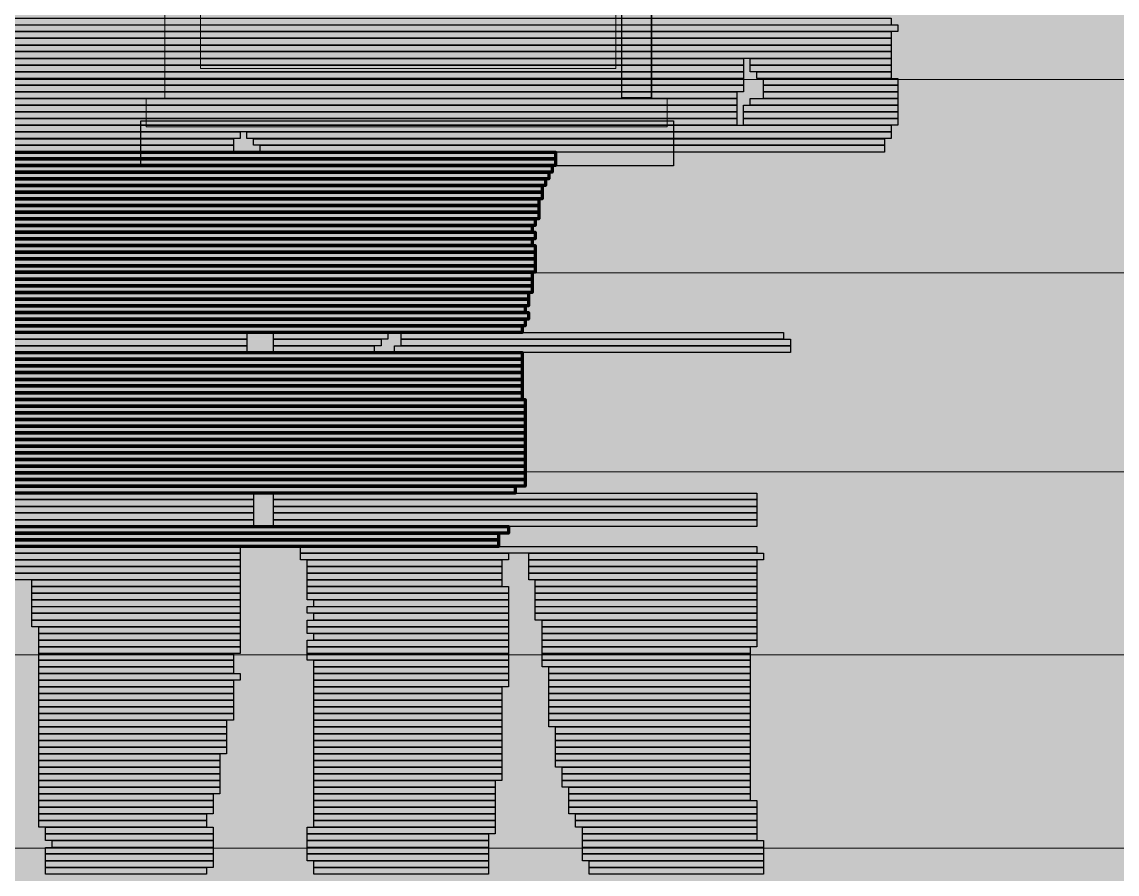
# Model space of a CAD drawing. Header units: millimetres. Extents: x 1 to 41669, y 1850 to 28527.
# Drawn here: x 20478 to 21505, y 9069 to 9869 of the extents above; entities that cross this region are included whole.
import ezdxf

# ---------------------------------------------------------------- set-up
doc = ezdxf.new("R2010")
doc.units = ezdxf.units.MM
doc.header["$LTSCALE"] = 50
for name, color, linetype in [('00_Wand_Bestand', 7, 'Continuous'), ('01_Daemmung_neu', 9, 'Continuous'), ('02_Grundstuecksgrenze', 8, 'Continuous'), ('05_Linien_stark', 7, 'Continuous'), ('06_Linien_fein', 3, 'Continuous')]:
    doc.layers.add(name, color=color, linetype=linetype)

msp = doc.modelspace()

# ---------------------------------------------------------------- hatches: boundary and pattern name
at = {"layer": '00_Wand_Bestand'}
for points in [[(19757, 9872), (21293, 9872), (21293, 9865.7), (19757, 9865.7)], [(19757, 9865.8), (21299.3, 9865.8), (21299.3, 9859.5), (19757, 9859.5)], [(19757, 9859.5), (21293, 9859.5), (21293, 9853.2), (19757, 9853.2)], [(19757, 9853.2), (21293, 9853.2), (21293, 9846.9), (19757, 9846.9)], [(19757, 9846.9), (21293, 9846.9), (21293, 9840.7), (19757, 9840.7)], [(19757, 9840.7), (21293, 9840.7), (21293, 9834.4), (19757, 9834.4)], [(19876.6, 9809.3), (21154.5, 9809.3), (21154.5, 9803.1), (19876.6, 9803.1)], [(21173.4, 9809.3), (21299.2, 9809.3), (21299.2, 9803.1), (21173.4, 9803.1)], [(19876.6, 9784.2), (21148.2, 9784.2), (21148.2, 9778), (19876.6, 9778)], [(21154.5, 9784.2), (21299.3, 9784.2), (21299.3, 9778), (21154.5, 9778)], [(19876.6, 9778), (21148.2, 9778), (21148.2, 9771.7), (19876.6, 9771.7)], [(21154.5, 9778), (21299.3, 9778), (21299.3, 9771.7), (21154.5, 9771.7)], [(19876.6, 9765.5), (20682.4, 9765.5), (20682.4, 9759.2), (19876.6, 9759.2)], [(19876.6, 9759.1), (20676.1, 9759.1), (20676.1, 9752.9), (19876.6, 9752.9)], [(20688.7, 9765.5), (21293, 9765.5), (21293, 9759.2), (20688.7, 9759.2)], [(20694.9, 9759.1), (21286.7, 9759.1), (21286.7, 9752.9), (20694.9, 9752.9)], [(19876.6, 9752.9), (20676.1, 9752.9), (20676.1, 9746.6), (19876.6, 9746.6)], [(20701.2, 9752.9), (21286.7, 9752.9), (21286.7, 9746.6), (20701.2, 9746.6)], [(19838.8, 9577.3), (20688.7, 9577.3), (20688.7, 9571), (19838.8, 9571)], [(20713.8, 9577.3), (20820.9, 9577.3), (20820.9, 9571), (20713.8, 9571)], [(20833.5, 9577.3), (21192.2, 9577.3), (21192.2, 9571), (20833.5, 9571)], [(19845.2, 9571), (20688.7, 9571), (20688.7, 9564.8), (19845.2, 9564.8)], [(19845.2, 9564.8), (20688.7, 9564.8), (20688.7, 9558.5), (19845.2, 9558.5)], [(20713.8, 9571), (20814.6, 9571), (20814.6, 9564.8), (20713.8, 9564.8)], [(20713.8, 9564.8), (20808.3, 9564.8), (20808.3, 9558.5), (20713.8, 9558.5)], [(20827.1, 9564.8), (21198.5, 9564.8), (21198.5, 9558.5), (20827.1, 9558.5)], [(20833.5, 9571), (21198.6, 9571), (21198.6, 9564.8), (20833.5, 9564.8)], [(20348.7, 9426.8), (20694.9, 9426.8), (20694.9, 9420.6), (20348.7, 9420.6)], [(20713.8, 9426.8), (21167.1, 9426.8), (21167.1, 9420.6), (20713.8, 9420.6)], [(19857.7, 9370.4), (20682.4, 9370.4), (20682.4, 9364.1), (19857.7, 9364.1)], [(20739, 9370.4), (20934.1, 9370.4), (20934.1, 9364.1), (20739, 9364.1)], [(20953.1, 9370.4), (21173.4, 9370.4), (21173.4, 9364.1), (20953.1, 9364.1)], [(20273.2, 9364.1), (20682.4, 9364.1), (20682.4, 9357.9), (20273.2, 9357.9)], [(20273.2, 9357.9), (20682.4, 9357.9), (20682.4, 9351.6), (20273.2, 9351.6)], [(20745.3, 9364.1), (20927.9, 9364.1), (20927.9, 9357.9), (20745.3, 9357.9)], [(20745.3, 9357.9), (20927.9, 9357.9), (20927.9, 9351.6), (20745.3, 9351.6)], [(20953.1, 9364.1), (21167.1, 9364.1), (21167.1, 9357.9), (20953.1, 9357.9)], [(20953.1, 9357.9), (21167.1, 9357.9), (21167.1, 9351.6), (20953.1, 9351.6)], [(20273.2, 9351.6), (20682.4, 9351.6), (20682.4, 9345.4), (20273.2, 9345.4)], [(20745.3, 9351.6), (20927.9, 9351.6), (20927.9, 9345.4), (20745.3, 9345.4)], [(20953.1, 9351.6), (21167.1, 9351.6), (21167.1, 9345.4), (20953.1, 9345.4)], [(20487.2, 9345.3), (20682.4, 9345.3), (20682.4, 9339.1), (20487.2, 9339.1)], [(20487.2, 9339.1), (20682.4, 9339.1), (20682.4, 9332.8), (20487.2, 9332.8)], [(20745.3, 9345.3), (20927.9, 9345.3), (20927.9, 9339.1), (20745.3, 9339.1)], [(20745.3, 9339.1), (20934.1, 9339.1), (20934.1, 9332.8), (20745.3, 9332.8)], [(20959.3, 9345.3), (21167.1, 9345.3), (21167.1, 9339.1), (20959.3, 9339.1)], [(20959.3, 9339.1), (21167.1, 9339.1), (21167.1, 9332.8), (20959.3, 9332.8)], [(20487.2, 9332.8), (20682.4, 9332.8), (20682.4, 9326.5), (20487.2, 9326.5)], [(20487.2, 9326.5), (20682.4, 9326.5), (20682.4, 9320.2), (20487.2, 9320.2)], [(20745.3, 9332.8), (20934.1, 9332.8), (20934.1, 9326.5), (20745.3, 9326.5)], [(20751.6, 9326.5), (20934.2, 9326.5), (20934.2, 9320.2), (20751.6, 9320.2)], [(20959.3, 9332.8), (21167.1, 9332.8), (21167.1, 9326.5), (20959.3, 9326.5)], [(20959.3, 9326.5), (21167.1, 9326.5), (21167.1, 9320.2), (20959.3, 9320.2)], [(20487.2, 9320.3), (20682.4, 9320.3), (20682.4, 9314), (20487.2, 9314)], [(20745.3, 9320.3), (20934.1, 9320.3), (20934.1, 9314), (20745.3, 9314)], [(20959.3, 9320.3), (21167.1, 9320.3), (21167.1, 9314), (20959.3, 9314)], [(20487.2, 9314), (20682.4, 9314), (20682.4, 9307.7), (20487.2, 9307.7)], [(20487.2, 9307.7), (20682.4, 9307.7), (20682.4, 9301.4), (20487.2, 9301.4)], [(20745.3, 9307.7), (20934.1, 9307.7), (20934.1, 9301.4), (20745.3, 9301.4)], [(20751.6, 9314), (20934.2, 9314), (20934.2, 9307.7), (20751.6, 9307.7)], [(20959.3, 9314), (21167.1, 9314), (21167.1, 9307.7), (20959.3, 9307.7)], [(20965.6, 9307.7), (21167.1, 9307.7), (21167.1, 9301.4), (20965.6, 9301.4)], [(20493.5, 9301.4), (20682.4, 9301.4), (20682.4, 9295.2), (20493.5, 9295.2)], [(20745.3, 9301.4), (20934.1, 9301.4), (20934.1, 9295.2), (20745.3, 9295.2)], [(20965.6, 9301.4), (21167.1, 9301.4), (21167.1, 9295.2), (20965.6, 9295.2)], [(20493.5, 9295.2), (20682.4, 9295.2), (20682.4, 9288.9), (20493.5, 9288.9)], [(20493.5, 9288.9), (20682.4, 9288.9), (20682.4, 9282.6), (20493.5, 9282.6)], [(20745.3, 9288.9), (20934.1, 9288.9), (20934.1, 9282.6), (20745.3, 9282.6)], [(20751.6, 9295.2), (20934.2, 9295.2), (20934.2, 9288.9), (20751.6, 9288.9)], [(20965.6, 9295.2), (21167.1, 9295.2), (21167.1, 9288.9), (20965.6, 9288.9)], [(20965.6, 9288.9), (21167.1, 9288.9), (21167.1, 9282.6), (20965.6, 9282.6)], [(20493.5, 9282.6), (20682.4, 9282.6), (20682.4, 9276.4), (20493.5, 9276.4)], [(20493.5, 9276.4), (20676.1, 9276.4), (20676.1, 9270.1), (20493.5, 9270.1)], [(20745.3, 9282.6), (20934.1, 9282.6), (20934.1, 9276.4), (20745.3, 9276.4)], [(20745.3, 9276.4), (20934.1, 9276.4), (20934.1, 9270.1), (20745.3, 9270.1)], [(20965.6, 9282.6), (21160.8, 9282.6), (21160.8, 9276.4), (20965.6, 9276.4)], [(20965.6, 9276.4), (21160.8, 9276.4), (21160.8, 9270.1), (20965.6, 9270.1)], [(20493.5, 9270.1), (20676.1, 9270.1), (20676.1, 9263.8), (20493.5, 9263.8)], [(20751.6, 9270.1), (20934.2, 9270.1), (20934.2, 9263.8), (20751.6, 9263.8)], [(20965.6, 9270.1), (21160.8, 9270.1), (21160.8, 9263.8), (20965.6, 9263.8)], [(20493.5, 9263.8), (20676.1, 9263.8), (20676.1, 9257.6), (20493.5, 9257.6)], [(20493.5, 9257.6), (20682.4, 9257.6), (20682.4, 9251.3), (20493.5, 9251.3)], [(20751.6, 9263.8), (20934.2, 9263.8), (20934.2, 9257.6), (20751.6, 9257.6)], [(20751.6, 9257.6), (20934.2, 9257.6), (20934.2, 9251.3), (20751.6, 9251.3)], [(20971.9, 9263.8), (21160.8, 9263.8), (21160.8, 9257.6), (20971.9, 9257.6)], [(20971.9, 9257.6), (21160.8, 9257.6), (21160.8, 9251.3), (20971.9, 9251.3)], [(20493.5, 9251.3), (20676.1, 9251.3), (20676.1, 9245), (20493.5, 9245)], [(20493.5, 9245), (20676.1, 9245), (20676.1, 9238.7), (20493.5, 9238.7)], [(20751.6, 9251.3), (20934.2, 9251.3), (20934.2, 9245), (20751.6, 9245)], [(20751.6, 9245), (20927.9, 9245), (20927.9, 9238.7), (20751.6, 9238.7)], [(20971.9, 9251.3), (21160.8, 9251.3), (21160.8, 9245), (20971.9, 9245)], [(20971.9, 9245), (21160.8, 9245), (21160.8, 9238.7), (20971.9, 9238.7)], [(20493.5, 9238.7), (20676.1, 9238.7), (20676.1, 9232.5), (20493.5, 9232.5)], [(20751.6, 9238.7), (20927.9, 9238.7), (20927.9, 9232.5), (20751.6, 9232.5)], [(20971.9, 9238.7), (21160.8, 9238.7), (21160.8, 9232.5), (20971.9, 9232.5)], [(20493.5, 9232.5), (20676.1, 9232.5), (20676.1, 9226.2), (20493.5, 9226.2)], [(20493.5, 9226.2), (20676.1, 9226.2), (20676.1, 9220), (20493.5, 9220)], [(20751.6, 9232.5), (20927.9, 9232.5), (20927.9, 9226.2), (20751.6, 9226.2)], [(20751.6, 9226.2), (20927.9, 9226.2), (20927.9, 9220), (20751.6, 9220)], [(20971.9, 9232.5), (21160.8, 9232.5), (21160.8, 9226.2), (20971.9, 9226.2)], [(20971.9, 9226.2), (21160.8, 9226.2), (21160.8, 9220), (20971.9, 9220)], [(20493.5, 9220), (20676.1, 9220), (20676.1, 9213.7), (20493.5, 9213.7)], [(20493.5, 9213.7), (20669.8, 9213.7), (20669.8, 9207.4), (20493.5, 9207.4)], [(20751.6, 9220), (20927.9, 9220), (20927.9, 9213.7), (20751.6, 9213.7)], [(20751.6, 9213.7), (20927.9, 9213.7), (20927.9, 9207.4), (20751.6, 9207.4)], [(20971.9, 9220), (21160.8, 9220), (21160.8, 9213.7), (20971.9, 9213.7)], [(20971.9, 9213.7), (21160.8, 9213.7), (21160.8, 9207.4), (20971.9, 9207.4)], [(20493.5, 9207.4), (20669.8, 9207.4), (20669.8, 9201.1), (20493.5, 9201.1)], [(20751.6, 9207.4), (20927.9, 9207.4), (20927.9, 9201.1), (20751.6, 9201.1)], [(20978.2, 9207.4), (21160.8, 9207.4), (21160.8, 9201.1), (20978.2, 9201.1)], [(20493.5, 9201.1), (20669.8, 9201.1), (20669.8, 9194.8), (20493.5, 9194.8)], [(20493.5, 9194.8), (20669.8, 9194.8), (20669.8, 9188.6), (20493.5, 9188.6)], [(20751.6, 9201.1), (20927.9, 9201.1), (20927.9, 9194.8), (20751.6, 9194.8)], [(20751.6, 9194.8), (20927.9, 9194.8), (20927.9, 9188.6), (20751.6, 9188.6)], [(20978.2, 9201.1), (21160.8, 9201.1), (21160.8, 9194.8), (20978.2, 9194.8)], [(20978.2, 9194.8), (21160.8, 9194.8), (21160.8, 9188.6), (20978.2, 9188.6)], [(20493.5, 9188.6), (20669.8, 9188.6), (20669.8, 9182.3), (20493.5, 9182.3)], [(20751.6, 9188.6), (20927.9, 9188.6), (20927.9, 9182.3), (20751.6, 9182.3)], [(20978.2, 9188.6), (21160.8, 9188.6), (21160.8, 9182.3), (20978.2, 9182.3)], [(20493.5, 9182.3), (20663.5, 9182.3), (20663.5, 9176.1), (20493.5, 9176.1)], [(20493.5, 9176.1), (20663.5, 9176.1), (20663.5, 9169.8), (20493.5, 9169.8)], [(20751.6, 9182.3), (20927.9, 9182.3), (20927.9, 9176.1), (20751.6, 9176.1)], [(20751.6, 9176.1), (20927.9, 9176.1), (20927.9, 9169.8), (20751.6, 9169.8)], [(20978.2, 9182.3), (21160.8, 9182.3), (21160.8, 9176.1), (20978.2, 9176.1)], [(20978.2, 9176.1), (21160.8, 9176.1), (21160.8, 9169.8), (20978.2, 9169.8)], [(20493.5, 9169.8), (20663.5, 9169.8), (20663.5, 9163.5), (20493.5, 9163.5)], [(20493.5, 9163.5), (20663.5, 9163.5), (20663.5, 9157.2), (20493.5, 9157.2)], [(20751.6, 9169.8), (20927.9, 9169.8), (20927.9, 9163.5), (20751.6, 9163.5)], [(20751.6, 9163.5), (20927.9, 9163.5), (20927.9, 9157.2), (20751.6, 9157.2)], [(20984.5, 9169.8), (21160.8, 9169.8), (21160.8, 9163.5), (20984.5, 9163.5)], [(20984.5, 9163.5), (21160.8, 9163.5), (21160.8, 9157.2), (20984.5, 9157.2)], [(20493.5, 9157.2), (20663.5, 9157.2), (20663.5, 9151), (20493.5, 9151)], [(20751.6, 9157.2), (20921.6, 9157.2), (20921.6, 9151), (20751.6, 9151)], [(20984.5, 9157.2), (21160.8, 9157.2), (21160.8, 9151), (20984.5, 9151)], [(20493.5, 9151), (20663.5, 9151), (20663.5, 9144.7), (20493.5, 9144.7)], [(20493.5, 9144.7), (20657.2, 9144.7), (20657.2, 9138.4), (20493.5, 9138.4)], [(20751.6, 9151), (20921.6, 9151), (20921.6, 9144.7), (20751.6, 9144.7)], [(20751.6, 9144.7), (20921.6, 9144.7), (20921.6, 9138.4), (20751.6, 9138.4)], [(20990.8, 9151), (21160.8, 9151), (21160.8, 9144.7), (20990.8, 9144.7)], [(20990.8, 9144.7), (21160.8, 9144.7), (21160.8, 9138.4), (20990.8, 9138.4)], [(20493.5, 9138.4), (20657.2, 9138.4), (20657.2, 9132.1), (20493.5, 9132.1)], [(20493.5, 9132.1), (20657.2, 9132.1), (20657.2, 9125.9), (20493.5, 9125.9)], [(20751.6, 9138.4), (20921.6, 9138.4), (20921.6, 9132.1), (20751.6, 9132.1)], [(20751.6, 9132.1), (20921.6, 9132.1), (20921.6, 9125.9), (20751.6, 9125.9)], [(20990.8, 9138.4), (21167.1, 9138.4), (21167.1, 9132.1), (20990.8, 9132.1)], [(20990.8, 9132.1), (21167.1, 9132.1), (21167.1, 9125.9), (20990.8, 9125.9)], [(20493.5, 9125.9), (20650.9, 9125.9), (20650.9, 9119.6), (20493.5, 9119.6)], [(20751.6, 9125.9), (20921.6, 9125.9), (20921.6, 9119.6), (20751.6, 9119.6)], [(20997.1, 9125.9), (21167.1, 9125.9), (21167.1, 9119.6), (20997.1, 9119.6)], [(20493.5, 9119.6), (20650.9, 9119.6), (20650.9, 9113.4), (20493.5, 9113.4)], [(20499.8, 9113.3), (20657.2, 9113.3), (20657.2, 9107.1), (20499.8, 9107.1)], [(20745.3, 9113.3), (20921.5, 9113.3), (20921.5, 9107.1), (20745.3, 9107.1)], [(20751.6, 9119.6), (20921.6, 9119.6), (20921.6, 9113.4), (20751.6, 9113.4)], [(20997.1, 9119.6), (21167.1, 9119.6), (21167.1, 9113.4), (20997.1, 9113.4)], [(21003.4, 9113.3), (21167.1, 9113.3), (21167.1, 9107.1), (21003.4, 9107.1)], [(20499.8, 9107.1), (20657.2, 9107.1), (20657.2, 9100.8), (20499.8, 9100.8)], [(20506.1, 9100.8), (20657.2, 9100.8), (20657.2, 9094.5), (20506.1, 9094.5)], [(20745.3, 9107.1), (20915.3, 9107.1), (20915.3, 9100.8), (20745.3, 9100.8)], [(20745.3, 9100.8), (20915.3, 9100.8), (20915.3, 9094.5), (20745.3, 9094.5)], [(21003.4, 9107.1), (21167.1, 9107.1), (21167.1, 9100.8), (21003.4, 9100.8)], [(21003.4, 9100.8), (21173.4, 9100.8), (21173.4, 9094.5), (21003.4, 9094.5)], [(20499.8, 9094.5), (20657.2, 9094.5), (20657.2, 9088.3), (20499.8, 9088.3)], [(20745.3, 9094.5), (20915.3, 9094.5), (20915.3, 9088.3), (20745.3, 9088.3)], [(21003.4, 9094.5), (21173.4, 9094.5), (21173.4, 9088.3), (21003.4, 9088.3)], [(20499.8, 9088.3), (20657.2, 9088.3), (20657.2, 9082), (20499.8, 9082)], [(20499.8, 9082), (20657.2, 9082), (20657.2, 9075.7), (20499.8, 9075.7)], [(20745.3, 9088.3), (20915.3, 9088.3), (20915.3, 9082), (20745.3, 9082)], [(20751.6, 9082), (20915.3, 9082), (20915.3, 9075.7), (20751.6, 9075.7)], [(21003.4, 9088.3), (21173.4, 9088.3), (21173.4, 9082), (21003.4, 9082)], [(21009.7, 9082), (21173.4, 9082), (21173.4, 9075.7), (21009.7, 9075.7)], [(20499.8, 9075.7), (20650.9, 9075.7), (20650.9, 9069.5), (20499.8, 9069.5)], [(20751.6, 9075.7), (20915.3, 9075.7), (20915.3, 9069.5), (20751.6, 9069.5)], [(21009.7, 9075.7), (21173.4, 9075.7), (21173.4, 9069.5), (21009.7, 9069.5)]]:
    msp.add_hatch(color=7, dxfattribs=at).paths.add_polyline_path(points)
at = {"layer": '01_Daemmung_neu'}
msp.add_hatch(color=7, dxfattribs=at).paths.add_polyline_path([(11049.8, 17953.8), (24526.3, 17953.8), (24526.3, 8595), (11049.8, 8595)])
at = {"layer": '02_Grundstuecksgrenze', "transparency": 33554572}
for points in [[(21040.4, 10645.1), (21068.3, 10645.1), (21068.3, 9797.5), (21040.4, 9797.5)], [(20589.3, 9775.8), (21089, 9775.8), (21089, 9733.5), (20589.3, 9733.5)]]:
    msp.add_hatch(color=7, dxfattribs=at).paths.add_polyline_path(points)

# ---------------------------------------------------------------- linework, layer by layer
at = {"layer": '00_Wand_Bestand'}
for points in [[(19757, 9872), (21293, 9872), (21293, 9865.7), (19757, 9865.7)], [(19757, 9865.8), (21299.3, 9865.8), (21299.3, 9859.5), (19757, 9859.5)], [(19757, 9859.5), (21293, 9859.5), (21293, 9853.2), (19757, 9853.2)], [(19757, 9853.2), (21293, 9853.2), (21293, 9846.9), (19757, 9846.9)], [(19757, 9846.9), (21293, 9846.9), (21293, 9840.7), (19757, 9840.7)], [(19757, 9840.7), (21293, 9840.7), (21293, 9834.4), (19757, 9834.4)], [(19876.6, 9809.3), (21154.5, 9809.3), (21154.5, 9803.1), (19876.6, 9803.1)], [(21173.4, 9809.3), (21299.2, 9809.3), (21299.2, 9803.1), (21173.4, 9803.1)], [(19876.6, 9784.2), (21148.2, 9784.2), (21148.2, 9778), (19876.6, 9778)], [(21154.5, 9784.2), (21299.3, 9784.2), (21299.3, 9778), (21154.5, 9778)], [(19876.6, 9778), (21148.2, 9778), (21148.2, 9771.7), (19876.6, 9771.7)], [(21154.5, 9778), (21299.3, 9778), (21299.3, 9771.7), (21154.5, 9771.7)], [(19876.6, 9765.5), (20682.4, 9765.5), (20682.4, 9759.2), (19876.6, 9759.2)], [(19876.6, 9759.1), (20676.1, 9759.1), (20676.1, 9752.9), (19876.6, 9752.9)], [(20688.7, 9765.5), (21293, 9765.5), (21293, 9759.2), (20688.7, 9759.2)], [(20694.9, 9759.1), (21286.7, 9759.1), (21286.7, 9752.9), (20694.9, 9752.9)], [(19876.6, 9752.9), (20676.1, 9752.9), (20676.1, 9746.6), (19876.6, 9746.6)], [(20701.2, 9752.9), (21286.7, 9752.9), (21286.7, 9746.6), (20701.2, 9746.6)], [(19838.8, 9577.3), (20688.7, 9577.3), (20688.7, 9571), (19838.8, 9571)], [(20713.8, 9577.3), (20820.9, 9577.3), (20820.9, 9571), (20713.8, 9571)], [(20833.5, 9577.3), (21192.2, 9577.3), (21192.2, 9571), (20833.5, 9571)], [(19845.2, 9571), (20688.7, 9571), (20688.7, 9564.8), (19845.2, 9564.8)], [(19845.2, 9564.8), (20688.7, 9564.8), (20688.7, 9558.5), (19845.2, 9558.5)], [(20713.8, 9571), (20814.6, 9571), (20814.6, 9564.8), (20713.8, 9564.8)], [(20713.8, 9564.8), (20808.3, 9564.8), (20808.3, 9558.5), (20713.8, 9558.5)], [(20827.1, 9564.8), (21198.5, 9564.8), (21198.5, 9558.5), (20827.1, 9558.5)], [(20833.5, 9571), (21198.6, 9571), (21198.6, 9564.8), (20833.5, 9564.8)], [(20348.7, 9426.8), (20694.9, 9426.8), (20694.9, 9420.6), (20348.7, 9420.6)], [(20713.8, 9426.8), (21167.1, 9426.8), (21167.1, 9420.6), (20713.8, 9420.6)], [(19857.7, 9370.4), (20682.4, 9370.4), (20682.4, 9364.1), (19857.7, 9364.1)], [(20739, 9370.4), (20934.1, 9370.4), (20934.1, 9364.1), (20739, 9364.1)], [(20953.1, 9370.4), (21173.4, 9370.4), (21173.4, 9364.1), (20953.1, 9364.1)], [(20273.2, 9364.1), (20682.4, 9364.1), (20682.4, 9357.9), (20273.2, 9357.9)], [(20273.2, 9357.9), (20682.4, 9357.9), (20682.4, 9351.6), (20273.2, 9351.6)], [(20745.3, 9364.1), (20927.9, 9364.1), (20927.9, 9357.9), (20745.3, 9357.9)], [(20745.3, 9357.9), (20927.9, 9357.9), (20927.9, 9351.6), (20745.3, 9351.6)], [(20953.1, 9364.1), (21167.1, 9364.1), (21167.1, 9357.9), (20953.1, 9357.9)], [(20953.1, 9357.9), (21167.1, 9357.9), (21167.1, 9351.6), (20953.1, 9351.6)], [(20273.2, 9351.6), (20682.4, 9351.6), (20682.4, 9345.4), (20273.2, 9345.4)], [(20745.3, 9351.6), (20927.9, 9351.6), (20927.9, 9345.4), (20745.3, 9345.4)], [(20953.1, 9351.6), (21167.1, 9351.6), (21167.1, 9345.4), (20953.1, 9345.4)], [(20487.2, 9345.3), (20682.4, 9345.3), (20682.4, 9339.1), (20487.2, 9339.1)], [(20487.2, 9339.1), (20682.4, 9339.1), (20682.4, 9332.8), (20487.2, 9332.8)], [(20745.3, 9345.3), (20927.9, 9345.3), (20927.9, 9339.1), (20745.3, 9339.1)], [(20745.3, 9339.1), (20934.1, 9339.1), (20934.1, 9332.8), (20745.3, 9332.8)], [(20959.3, 9345.3), (21167.1, 9345.3), (21167.1, 9339.1), (20959.3, 9339.1)], [(20959.3, 9339.1), (21167.1, 9339.1), (21167.1, 9332.8), (20959.3, 9332.8)], [(20487.2, 9332.8), (20682.4, 9332.8), (20682.4, 9326.5), (20487.2, 9326.5)], [(20487.2, 9326.5), (20682.4, 9326.5), (20682.4, 9320.2), (20487.2, 9320.2)], [(20745.3, 9332.8), (20934.1, 9332.8), (20934.1, 9326.5), (20745.3, 9326.5)], [(20751.6, 9326.5), (20934.2, 9326.5), (20934.2, 9320.2), (20751.6, 9320.2)], [(20959.3, 9332.8), (21167.1, 9332.8), (21167.1, 9326.5), (20959.3, 9326.5)], [(20959.3, 9326.5), (21167.1, 9326.5), (21167.1, 9320.2), (20959.3, 9320.2)], [(20487.2, 9320.3), (20682.4, 9320.3), (20682.4, 9314), (20487.2, 9314)], [(20745.3, 9320.3), (20934.1, 9320.3), (20934.1, 9314), (20745.3, 9314)], [(20959.3, 9320.3), (21167.1, 9320.3), (21167.1, 9314), (20959.3, 9314)], [(20487.2, 9314), (20682.4, 9314), (20682.4, 9307.7), (20487.2, 9307.7)], [(20487.2, 9307.7), (20682.4, 9307.7), (20682.4, 9301.4), (20487.2, 9301.4)], [(20745.3, 9307.7), (20934.1, 9307.7), (20934.1, 9301.4), (20745.3, 9301.4)], [(20751.6, 9314), (20934.2, 9314), (20934.2, 9307.7), (20751.6, 9307.7)], [(20959.3, 9314), (21167.1, 9314), (21167.1, 9307.7), (20959.3, 9307.7)], [(20965.6, 9307.7), (21167.1, 9307.7), (21167.1, 9301.4), (20965.6, 9301.4)], [(20493.5, 9301.4), (20682.4, 9301.4), (20682.4, 9295.2), (20493.5, 9295.2)], [(20745.3, 9301.4), (20934.1, 9301.4), (20934.1, 9295.2), (20745.3, 9295.2)], [(20965.6, 9301.4), (21167.1, 9301.4), (21167.1, 9295.2), (20965.6, 9295.2)], [(20493.5, 9295.2), (20682.4, 9295.2), (20682.4, 9288.9), (20493.5, 9288.9)], [(20493.5, 9288.9), (20682.4, 9288.9), (20682.4, 9282.6), (20493.5, 9282.6)], [(20745.3, 9288.9), (20934.1, 9288.9), (20934.1, 9282.6), (20745.3, 9282.6)], [(20751.6, 9295.2), (20934.2, 9295.2), (20934.2, 9288.9), (20751.6, 9288.9)], [(20965.6, 9295.2), (21167.1, 9295.2), (21167.1, 9288.9), (20965.6, 9288.9)], [(20965.6, 9288.9), (21167.1, 9288.9), (21167.1, 9282.6), (20965.6, 9282.6)], [(20493.5, 9282.6), (20682.4, 9282.6), (20682.4, 9276.4), (20493.5, 9276.4)], [(20493.5, 9276.4), (20676.1, 9276.4), (20676.1, 9270.1), (20493.5, 9270.1)], [(20745.3, 9282.6), (20934.1, 9282.6), (20934.1, 9276.4), (20745.3, 9276.4)], [(20745.3, 9276.4), (20934.1, 9276.4), (20934.1, 9270.1), (20745.3, 9270.1)], [(20965.6, 9282.6), (21160.8, 9282.6), (21160.8, 9276.4), (20965.6, 9276.4)], [(20965.6, 9276.4), (21160.8, 9276.4), (21160.8, 9270.1), (20965.6, 9270.1)], [(20493.5, 9270.1), (20676.1, 9270.1), (20676.1, 9263.8), (20493.5, 9263.8)], [(20751.6, 9270.1), (20934.2, 9270.1), (20934.2, 9263.8), (20751.6, 9263.8)], [(20965.6, 9270.1), (21160.8, 9270.1), (21160.8, 9263.8), (20965.6, 9263.8)], [(20493.5, 9263.8), (20676.1, 9263.8), (20676.1, 9257.6), (20493.5, 9257.6)], [(20493.5, 9257.6), (20682.4, 9257.6), (20682.4, 9251.3), (20493.5, 9251.3)], [(20751.6, 9263.8), (20934.2, 9263.8), (20934.2, 9257.6), (20751.6, 9257.6)], [(20751.6, 9257.6), (20934.2, 9257.6), (20934.2, 9251.3), (20751.6, 9251.3)], [(20971.9, 9263.8), (21160.8, 9263.8), (21160.8, 9257.6), (20971.9, 9257.6)], [(20971.9, 9257.6), (21160.8, 9257.6), (21160.8, 9251.3), (20971.9, 9251.3)], [(20493.5, 9251.3), (20676.1, 9251.3), (20676.1, 9245), (20493.5, 9245)], [(20493.5, 9245), (20676.1, 9245), (20676.1, 9238.7), (20493.5, 9238.7)], [(20751.6, 9251.3), (20934.2, 9251.3), (20934.2, 9245), (20751.6, 9245)], [(20751.6, 9245), (20927.9, 9245), (20927.9, 9238.7), (20751.6, 9238.7)], [(20971.9, 9251.3), (21160.8, 9251.3), (21160.8, 9245), (20971.9, 9245)], [(20971.9, 9245), (21160.8, 9245), (21160.8, 9238.7), (20971.9, 9238.7)], [(20493.5, 9238.7), (20676.1, 9238.7), (20676.1, 9232.5), (20493.5, 9232.5)], [(20751.6, 9238.7), (20927.9, 9238.7), (20927.9, 9232.5), (20751.6, 9232.5)], [(20971.9, 9238.7), (21160.8, 9238.7), (21160.8, 9232.5), (20971.9, 9232.5)], [(20493.5, 9232.5), (20676.1, 9232.5), (20676.1, 9226.2), (20493.5, 9226.2)], [(20493.5, 9226.2), (20676.1, 9226.2), (20676.1, 9220), (20493.5, 9220)], [(20751.6, 9232.5), (20927.9, 9232.5), (20927.9, 9226.2), (20751.6, 9226.2)], [(20751.6, 9226.2), (20927.9, 9226.2), (20927.9, 9220), (20751.6, 9220)], [(20971.9, 9232.5), (21160.8, 9232.5), (21160.8, 9226.2), (20971.9, 9226.2)], [(20971.9, 9226.2), (21160.8, 9226.2), (21160.8, 9220), (20971.9, 9220)], [(20493.5, 9220), (20676.1, 9220), (20676.1, 9213.7), (20493.5, 9213.7)], [(20493.5, 9213.7), (20669.8, 9213.7), (20669.8, 9207.4), (20493.5, 9207.4)], [(20751.6, 9220), (20927.9, 9220), (20927.9, 9213.7), (20751.6, 9213.7)], [(20751.6, 9213.7), (20927.9, 9213.7), (20927.9, 9207.4), (20751.6, 9207.4)], [(20971.9, 9220), (21160.8, 9220), (21160.8, 9213.7), (20971.9, 9213.7)], [(20971.9, 9213.7), (21160.8, 9213.7), (21160.8, 9207.4), (20971.9, 9207.4)], [(20493.5, 9207.4), (20669.8, 9207.4), (20669.8, 9201.1), (20493.5, 9201.1)], [(20751.6, 9207.4), (20927.9, 9207.4), (20927.9, 9201.1), (20751.6, 9201.1)], [(20978.2, 9207.4), (21160.8, 9207.4), (21160.8, 9201.1), (20978.2, 9201.1)], [(20493.5, 9201.1), (20669.8, 9201.1), (20669.8, 9194.8), (20493.5, 9194.8)], [(20493.5, 9194.8), (20669.8, 9194.8), (20669.8, 9188.6), (20493.5, 9188.6)], [(20751.6, 9201.1), (20927.9, 9201.1), (20927.9, 9194.8), (20751.6, 9194.8)], [(20751.6, 9194.8), (20927.9, 9194.8), (20927.9, 9188.6), (20751.6, 9188.6)], [(20978.2, 9201.1), (21160.8, 9201.1), (21160.8, 9194.8), (20978.2, 9194.8)], [(20978.2, 9194.8), (21160.8, 9194.8), (21160.8, 9188.6), (20978.2, 9188.6)], [(20493.5, 9188.6), (20669.8, 9188.6), (20669.8, 9182.3), (20493.5, 9182.3)], [(20751.6, 9188.6), (20927.9, 9188.6), (20927.9, 9182.3), (20751.6, 9182.3)], [(20978.2, 9188.6), (21160.8, 9188.6), (21160.8, 9182.3), (20978.2, 9182.3)], [(20493.5, 9182.3), (20663.5, 9182.3), (20663.5, 9176.1), (20493.5, 9176.1)], [(20493.5, 9176.1), (20663.5, 9176.1), (20663.5, 9169.8), (20493.5, 9169.8)], [(20751.6, 9182.3), (20927.9, 9182.3), (20927.9, 9176.1), (20751.6, 9176.1)], [(20751.6, 9176.1), (20927.9, 9176.1), (20927.9, 9169.8), (20751.6, 9169.8)], [(20978.2, 9182.3), (21160.8, 9182.3), (21160.8, 9176.1), (20978.2, 9176.1)], [(20978.2, 9176.1), (21160.8, 9176.1), (21160.8, 9169.8), (20978.2, 9169.8)], [(20493.5, 9169.8), (20663.5, 9169.8), (20663.5, 9163.5), (20493.5, 9163.5)], [(20493.5, 9163.5), (20663.5, 9163.5), (20663.5, 9157.2), (20493.5, 9157.2)], [(20751.6, 9169.8), (20927.9, 9169.8), (20927.9, 9163.5), (20751.6, 9163.5)], [(20751.6, 9163.5), (20927.9, 9163.5), (20927.9, 9157.2), (20751.6, 9157.2)], [(20984.5, 9169.8), (21160.8, 9169.8), (21160.8, 9163.5), (20984.5, 9163.5)], [(20984.5, 9163.5), (21160.8, 9163.5), (21160.8, 9157.2), (20984.5, 9157.2)], [(20493.5, 9157.2), (20663.5, 9157.2), (20663.5, 9151), (20493.5, 9151)], [(20751.6, 9157.2), (20921.6, 9157.2), (20921.6, 9151), (20751.6, 9151)], [(20984.5, 9157.2), (21160.8, 9157.2), (21160.8, 9151), (20984.5, 9151)], [(20493.5, 9151), (20663.5, 9151), (20663.5, 9144.7), (20493.5, 9144.7)], [(20493.5, 9144.7), (20657.2, 9144.7), (20657.2, 9138.4), (20493.5, 9138.4)], [(20751.6, 9151), (20921.6, 9151), (20921.6, 9144.7), (20751.6, 9144.7)], [(20751.6, 9144.7), (20921.6, 9144.7), (20921.6, 9138.4), (20751.6, 9138.4)], [(20990.8, 9151), (21160.8, 9151), (21160.8, 9144.7), (20990.8, 9144.7)], [(20990.8, 9144.7), (21160.8, 9144.7), (21160.8, 9138.4), (20990.8, 9138.4)], [(20493.5, 9138.4), (20657.2, 9138.4), (20657.2, 9132.1), (20493.5, 9132.1)], [(20493.5, 9132.1), (20657.2, 9132.1), (20657.2, 9125.9), (20493.5, 9125.9)], [(20751.6, 9138.4), (20921.6, 9138.4), (20921.6, 9132.1), (20751.6, 9132.1)], [(20751.6, 9132.1), (20921.6, 9132.1), (20921.6, 9125.9), (20751.6, 9125.9)], [(20990.8, 9138.4), (21167.1, 9138.4), (21167.1, 9132.1), (20990.8, 9132.1)], [(20990.8, 9132.1), (21167.1, 9132.1), (21167.1, 9125.9), (20990.8, 9125.9)], [(20493.5, 9125.9), (20650.9, 9125.9), (20650.9, 9119.6), (20493.5, 9119.6)], [(20751.6, 9125.9), (20921.6, 9125.9), (20921.6, 9119.6), (20751.6, 9119.6)], [(20997.1, 9125.9), (21167.1, 9125.9), (21167.1, 9119.6), (20997.1, 9119.6)], [(20493.5, 9119.6), (20650.9, 9119.6), (20650.9, 9113.4), (20493.5, 9113.4)], [(20499.8, 9113.3), (20657.2, 9113.3), (20657.2, 9107.1), (20499.8, 9107.1)], [(20745.3, 9113.3), (20921.5, 9113.3), (20921.5, 9107.1), (20745.3, 9107.1)], [(20751.6, 9119.6), (20921.6, 9119.6), (20921.6, 9113.4), (20751.6, 9113.4)], [(20997.1, 9119.6), (21167.1, 9119.6), (21167.1, 9113.4), (20997.1, 9113.4)], [(21003.4, 9113.3), (21167.1, 9113.3), (21167.1, 9107.1), (21003.4, 9107.1)], [(20499.8, 9107.1), (20657.2, 9107.1), (20657.2, 9100.8), (20499.8, 9100.8)], [(20506.1, 9100.8), (20657.2, 9100.8), (20657.2, 9094.5), (20506.1, 9094.5)], [(20745.3, 9107.1), (20915.3, 9107.1), (20915.3, 9100.8), (20745.3, 9100.8)], [(20745.3, 9100.8), (20915.3, 9100.8), (20915.3, 9094.5), (20745.3, 9094.5)], [(21003.4, 9107.1), (21167.1, 9107.1), (21167.1, 9100.8), (21003.4, 9100.8)], [(21003.4, 9100.8), (21173.4, 9100.8), (21173.4, 9094.5), (21003.4, 9094.5)], [(20499.8, 9094.5), (20657.2, 9094.5), (20657.2, 9088.3), (20499.8, 9088.3)], [(20745.3, 9094.5), (20915.3, 9094.5), (20915.3, 9088.3), (20745.3, 9088.3)], [(21003.4, 9094.5), (21173.4, 9094.5), (21173.4, 9088.3), (21003.4, 9088.3)], [(20499.8, 9088.3), (20657.2, 9088.3), (20657.2, 9082), (20499.8, 9082)], [(20499.8, 9082), (20657.2, 9082), (20657.2, 9075.7), (20499.8, 9075.7)], [(20745.3, 9088.3), (20915.3, 9088.3), (20915.3, 9082), (20745.3, 9082)], [(20751.6, 9082), (20915.3, 9082), (20915.3, 9075.7), (20751.6, 9075.7)], [(21003.4, 9088.3), (21173.4, 9088.3), (21173.4, 9082), (21003.4, 9082)], [(21009.7, 9082), (21173.4, 9082), (21173.4, 9075.7), (21009.7, 9075.7)], [(20499.8, 9075.7), (20650.9, 9075.7), (20650.9, 9069.5), (20499.8, 9069.5)], [(20751.6, 9075.7), (20915.3, 9075.7), (20915.3, 9069.5), (20751.6, 9069.5)], [(21009.7, 9075.7), (21173.4, 9075.7), (21173.4, 9069.5), (21009.7, 9069.5)]]:
    msp.add_lwpolyline(points, close=True, dxfattribs=at)
at = {"layer": '02_Grundstuecksgrenze'}
for points in [[(21040.4, 10645.1), (21068.3, 10645.1), (21068.3, 9797.5), (21040.4, 9797.5)], [(20589.3, 9775.8), (21089, 9775.8), (21089, 9733.5), (20589.3, 9733.5)]]:
    msp.add_lwpolyline(points, close=True, dxfattribs=at)
at = {"layer": '05_Linien_stark', "lineweight": 20}
for points in [[(20611.7, 10645.8), (21067.8, 10645.8), (21067.8, 9796.9), (20611.7, 9796.9)], [(20645.4, 10623.6), (21034.8, 10623.6), (21034.8, 9824.9), (20645.4, 9824.9)], [(20594.3, 9796.9), (21082.8, 9796.9), (21082.8, 9770.3), (20594.3, 9770.3)]]:
    msp.add_lwpolyline(points, close=True, dxfattribs=at)
at = {"layer": '05_Linien_stark', "lineweight": 211}
for points in [[(20229.1, 9746.6), (20978.2, 9746.6), (20978.2, 9740.3), (20229.1, 9740.3)], [(20235.4, 9740.3), (20978.2, 9740.3), (20978.2, 9734.1), (20235.4, 9734.1)], [(20241.7, 9734.1), (20975.1, 9734.1), (20975.1, 9727.8), (20241.7, 9727.8)], [(20251.2, 9727.8), (20971.9, 9727.8), (20971.9, 9721.5), (20251.2, 9721.5)], [(20251.2, 9721.5), (20968.8, 9721.5), (20968.8, 9715.3), (20251.2, 9715.3)], [(20251.2, 9715.3), (20965.6, 9715.3), (20965.6, 9709), (20251.2, 9709)], [(20251.2, 9709), (20965.6, 9709), (20965.6, 9702.7), (20251.2, 9702.7)], [(20248, 9702.7), (20962.5, 9702.7), (20962.5, 9696.4), (20248, 9696.4)], [(20251.2, 9696.5), (20962.5, 9696.5), (20962.5, 9690.2), (20251.2, 9690.2)], [(20251.2, 9690.2), (20962.5, 9690.2), (20962.5, 9683.9), (20251.2, 9683.9)], [(20254.3, 9683.9), (20959.3, 9683.9), (20959.3, 9677.6), (20254.3, 9677.6)], [(20257.5, 9677.7), (20956.2, 9677.7), (20956.2, 9671.4), (20257.5, 9671.4)], [(20254.3, 9671.4), (20959.3, 9671.4), (20959.3, 9665.1), (20254.3, 9665.1)], [(20257.5, 9665.1), (20956.2, 9665.1), (20956.2, 9658.8), (20257.5, 9658.8)], [(20260.6, 9658.8), (20959.3, 9658.8), (20959.3, 9652.6), (20260.6, 9652.6)], [(20257.5, 9646.3), (20959.3, 9646.3), (20959.3, 9640), (20257.5, 9640)], [(20260.6, 9652.6), (20959.3, 9652.6), (20959.3, 9646.3), (20260.6, 9646.3)], [(20260.6, 9640), (20959.3, 9640), (20959.3, 9633.8), (20260.6, 9633.8)], [(20260.6, 9633.8), (20956.2, 9633.8), (20956.2, 9627.5), (20260.6, 9627.5)], [(20263.8, 9627.5), (20956.2, 9627.5), (20956.2, 9621.2), (20263.8, 9621.2)], [(20266.9, 9621.2), (20956.2, 9621.2), (20956.2, 9614.9), (20266.9, 9614.9)], [(20266.9, 9614.9), (20953, 9614.9), (20953, 9608.7), (20266.9, 9608.7)], [(20266.9, 9608.7), (20953, 9608.7), (20953, 9602.4), (20266.9, 9602.4)], [(20270, 9596.1), (20953, 9596.1), (20953, 9589.9), (20270, 9589.9)], [(20270.1, 9602.4), (20949.9, 9602.4), (20949.9, 9596.1), (20270.1, 9596.1)], [(20270, 9589.9), (20949.9, 9589.9), (20949.9, 9583.6), (20270, 9583.6)], [(20276.4, 9583.6), (20946.8, 9583.6), (20946.8, 9577.4), (20276.4, 9577.4)], [(20279.5, 9558.5), (20946.8, 9558.5), (20946.8, 9552.2), (20279.5, 9552.2)], [(20279.5, 9552.2), (20946.8, 9552.2), (20946.8, 9546), (20279.5, 9546)], [(20279.5, 9546), (20946.8, 9546), (20946.8, 9539.7), (20279.5, 9539.7)], [(20279.5, 9539.7), (20946.8, 9539.7), (20946.8, 9533.4), (20279.5, 9533.4)], [(20279.5, 9533.4), (20946.8, 9533.4), (20946.8, 9527.2), (20279.5, 9527.2)], [(20279.5, 9527.2), (20946.8, 9527.2), (20946.8, 9520.9), (20279.5, 9520.9)], [(20279.5, 9520.9), (20946.8, 9520.9), (20946.8, 9514.6), (20279.5, 9514.6)], [(20279.5, 9514.6), (20949.9, 9514.6), (20949.9, 9508.3), (20279.5, 9508.3)], [(20279.5, 9508.4), (20949.9, 9508.4), (20949.9, 9502.1), (20279.5, 9502.1)], [(20279.5, 9502.1), (20949.9, 9502.1), (20949.9, 9495.8), (20279.5, 9495.8)], [(20279.5, 9495.8), (20949.9, 9495.8), (20949.9, 9489.5), (20279.5, 9489.5)], [(20279.5, 9489.6), (20949.9, 9489.6), (20949.9, 9483.3), (20279.5, 9483.3)], [(20279.5, 9483.3), (20949.9, 9483.3), (20949.9, 9477), (20279.5, 9477)], [(20279.5, 9477), (20949.9, 9477), (20949.9, 9470.7), (20279.5, 9470.7)], [(20279.5, 9470.7), (20949.9, 9470.7), (20949.9, 9464.5), (20279.5, 9464.5)], [(20279.5, 9464.5), (20949.9, 9464.5), (20949.9, 9458.2), (20279.5, 9458.2)], [(20279.5, 9458.2), (20949.9, 9458.2), (20949.9, 9451.9), (20279.5, 9451.9)], [(20279.5, 9451.9), (20949.9, 9451.9), (20949.9, 9445.7), (20279.5, 9445.7)], [(20279.5, 9445.7), (20949.9, 9445.7), (20949.9, 9439.4), (20279.5, 9439.4)], [(20279.5, 9439.4), (20949.9, 9439.4), (20949.9, 9433.1), (20279.5, 9433.1)], [(20279.5, 9433.1), (20940.4, 9433.1), (20940.4, 9426.8), (20279.5, 9426.8)], [(20279.5, 9395.5), (20934.2, 9395.5), (20934.2, 9389.3), (20279.5, 9389.3)], [(20285.8, 9389.2), (20924.7, 9389.2), (20924.7, 9382.9), (20285.8, 9382.9)], [(20292.1, 9382.9), (20924.7, 9382.9), (20924.7, 9376.7), (20292.1, 9376.7)]]:
    msp.add_lwpolyline(points, close=True, dxfattribs=at)
at = {"layer": '06_Linien_fein', "lineweight": 9}
for p, q in [((24530, 9814.6), (11046.4, 9814.6)), ((24529.4, 9633.3), (11045.8, 9633.3)), ((24528.4, 9446.8), (11044.8, 9446.8)), ((24528.8, 9275.1), (11045.2, 9275.1)), ((24528.2, 9093.9), (11044.6, 9093.9))]:
    msp.add_line(p, q, dxfattribs=at)
at = {"layer": '06_Linien_fein'}
for points in [[(19757, 9834.4), (21154.5, 9834.4), (21154.5, 9828.1), (19757, 9828.1)], [(21160.8, 9834.4), (21293, 9834.4), (21293, 9828.1), (21160.8, 9828.1)], [(19757, 9828.1), (21154.5, 9828.1), (21154.5, 9821.9), (19757, 9821.9)], [(19757, 9821.9), (21154.5, 9821.9), (21154.5, 9815.6), (19757, 9815.6)], [(21160.8, 9828.1), (21293, 9828.1), (21293, 9821.9), (21160.8, 9821.9)], [(21167.1, 9821.9), (21293, 9821.9), (21293, 9815.6), (21167.1, 9815.6)], [(19757, 9815.6), (21154.5, 9815.6), (21154.5, 9809.3), (19757, 9809.3)], [(21173.4, 9815.6), (21299.2, 9815.6), (21299.2, 9809.3), (21173.4, 9809.3)], [(19757, 9803), (21148.2, 9803), (21148.2, 9796.8), (19757, 9796.8)], [(21173.4, 9803), (21299.2, 9803), (21299.2, 9796.8), (21173.4, 9796.8)], [(19757, 9796.8), (21148.2, 9796.8), (21148.2, 9790.5), (19757, 9790.5)], [(19757, 9790.5), (21148.2, 9790.5), (21148.2, 9784.2), (19757, 9784.2)], [(21154.5, 9790.5), (21299.3, 9790.5), (21299.3, 9784.2), (21154.5, 9784.2)], [(21160.8, 9796.8), (21299.3, 9796.8), (21299.3, 9790.5), (21160.8, 9790.5)], [(19876.6, 9771.7), (21293, 9771.7), (21293, 9765.5), (19876.6, 9765.5)], [(19845.2, 9420.6), (20694.9, 9420.6), (20694.9, 9414.3), (19845.2, 9414.3)], [(20713.8, 9420.6), (21167.1, 9420.6), (21167.1, 9414.3), (20713.8, 9414.3)], [(19845.2, 9414.3), (20694.9, 9414.3), (20694.9, 9408.1), (19845.2, 9408.1)], [(20713.8, 9414.3), (21167.1, 9414.3), (21167.1, 9408.1), (20713.8, 9408.1)], [(19845.2, 9408.1), (20694.9, 9408.1), (20694.9, 9401.8), (19845.2, 9401.8)], [(19845.2, 9401.8), (20694.9, 9401.8), (20694.9, 9395.5), (19845.2, 9395.5)], [(20713.8, 9408.1), (21167.1, 9408.1), (21167.1, 9401.8), (20713.8, 9401.8)], [(20713.8, 9401.8), (21167.1, 9401.8), (21167.1, 9395.5), (20713.8, 9395.5)], [(19845.2, 9376.7), (20682.4, 9376.7), (20682.4, 9370.4), (19845.2, 9370.4)], [(20739, 9376.7), (21167, 9376.7), (21167, 9370.4), (20739, 9370.4)]]:
    msp.add_lwpolyline(points, close=True, dxfattribs=at)

doc.saveas('drawing.dxf')
